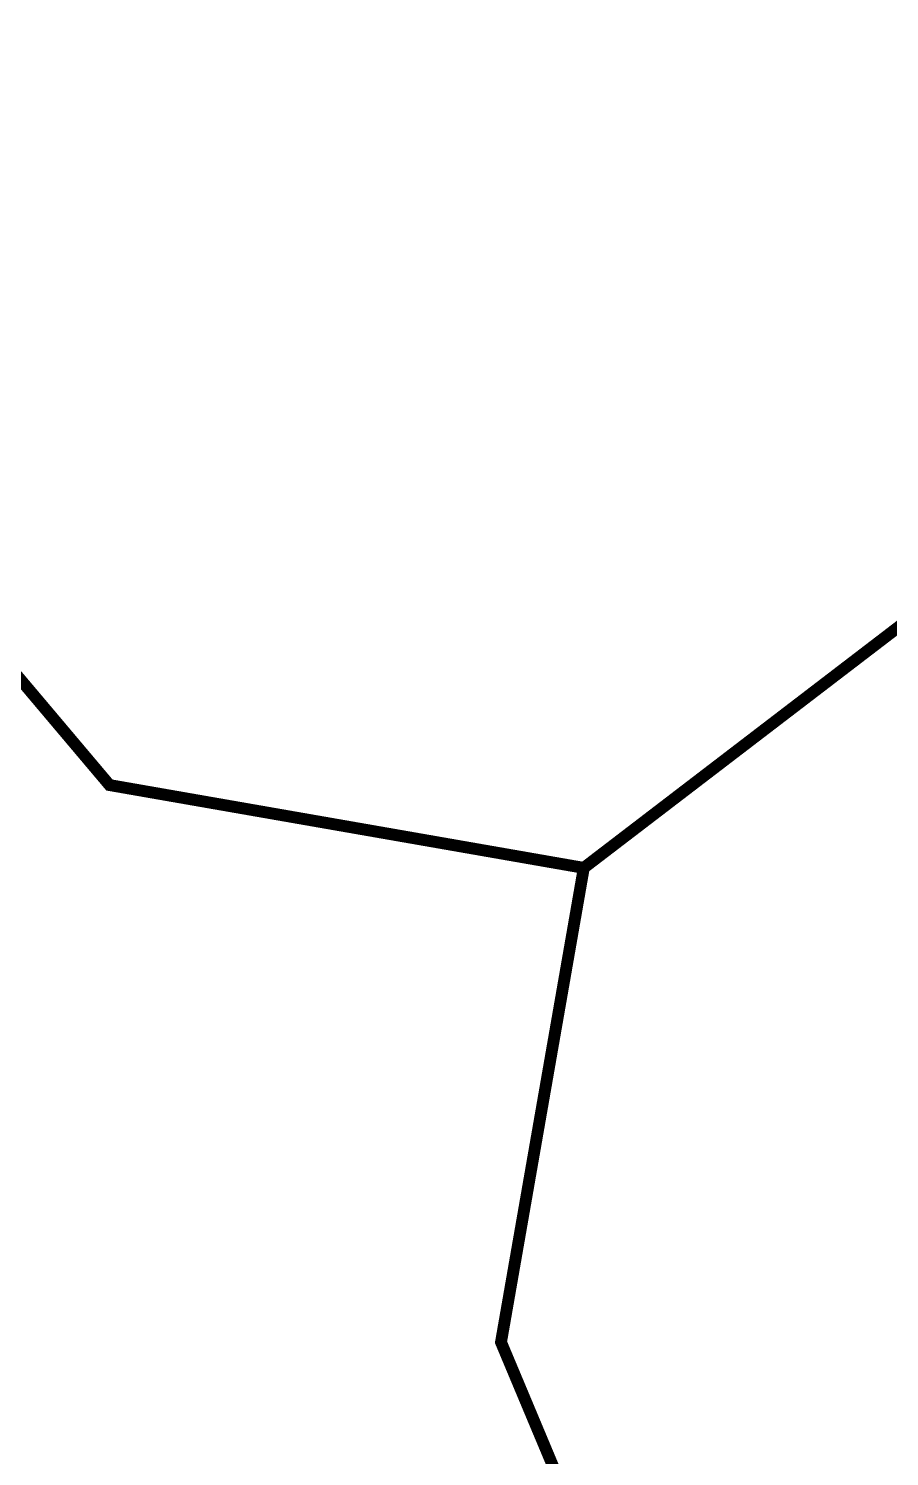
# Model space of a CAD drawing. Header units: metres. Extents: x 326467 to 340077, y 1811030 to 1824953.
# Drawn here: x 329582.1 to 329626.1, y 1812799 to 1812871.9 of the extents above; entities that cross this region are included whole.
import ezdxf

# ---------------------------------------------------------------- set-up
doc = ezdxf.new("R2010")
doc.units = ezdxf.units.M
doc.header["$MEASUREMENT"] = 0
doc.layers.add('SURVEY PLOT BOUNDARY', color=35, linetype='Continuous')

# ---------------------------------------------------------------- blocks, each defined once
blk = doc.blocks.new('16')
at = {"layer": 'SURVEY PLOT BOUNDARY', "lineweight": 18, "const_width": 0.606}
for points in [[(329525.864, 1812870.104), (329558.703, 1812934.543), (329575.029, 1812954.634), (329587.405, 1812986.885), (329607.898, 1813023.117), (329619.995, 1813018.98), (329660.325, 1813006.539), (329700.469, 1812969.839), (329700.25, 1812941.538), (329720.369, 1812929.252), (329675.497, 1812877.036), (329659.327, 1812877.16), (329647.044, 1812857.039), (329610.443, 1812829.018), (329586.22, 1812833.248), (329562.184, 1812861.737)], [(329610.443, 1812829.018), (329606.214, 1812804.791), (329618.123, 1812776.395), (329601.579, 1812728.003), (329605.527, 1812715.843), (329593.4, 1812715.937), (329589.326, 1812711.925), (329573.063, 1812699.92), (329560.717, 1812671.712), (329532.327, 1812659.801), (329524.398, 1812680.079), (329520.543, 1812704.369), (329528.69, 1812712.393), (329516.75, 1812736.745), (329480.181, 1812712.767), (329464.042, 1812716.935), (329447.779, 1812704.93), (329451.697, 1812688.727), (329415.221, 1812676.878), (329403.312, 1812705.273), (329484.847, 1812793.597), (329525.864, 1812870.104), (329562.184, 1812861.737), (329586.22, 1812833.248)]]:
    blk.add_lwpolyline(points, close=True, dxfattribs=at)
blk.add_lwpolyline([(329618.123, 1812776.395), (329606.214, 1812804.791), (329610.443, 1812829.018), (329647.044, 1812857.039), (329659.327, 1812877.16), (329675.497, 1812877.036), (329720.369, 1812929.252), (329748.448, 1812900.732), (329748.26, 1812876.474), (329760.325, 1812868.294), (329764.368, 1812868.263), (329788.529, 1812855.947), (329788.154, 1812807.43), (329775.809, 1812779.222)], dxfattribs=at)

msp = doc.modelspace()

# ---------------------------------------------------------------- block references
msp.add_blockref('16', (0, 0))

doc.saveas('drawing.dxf')
